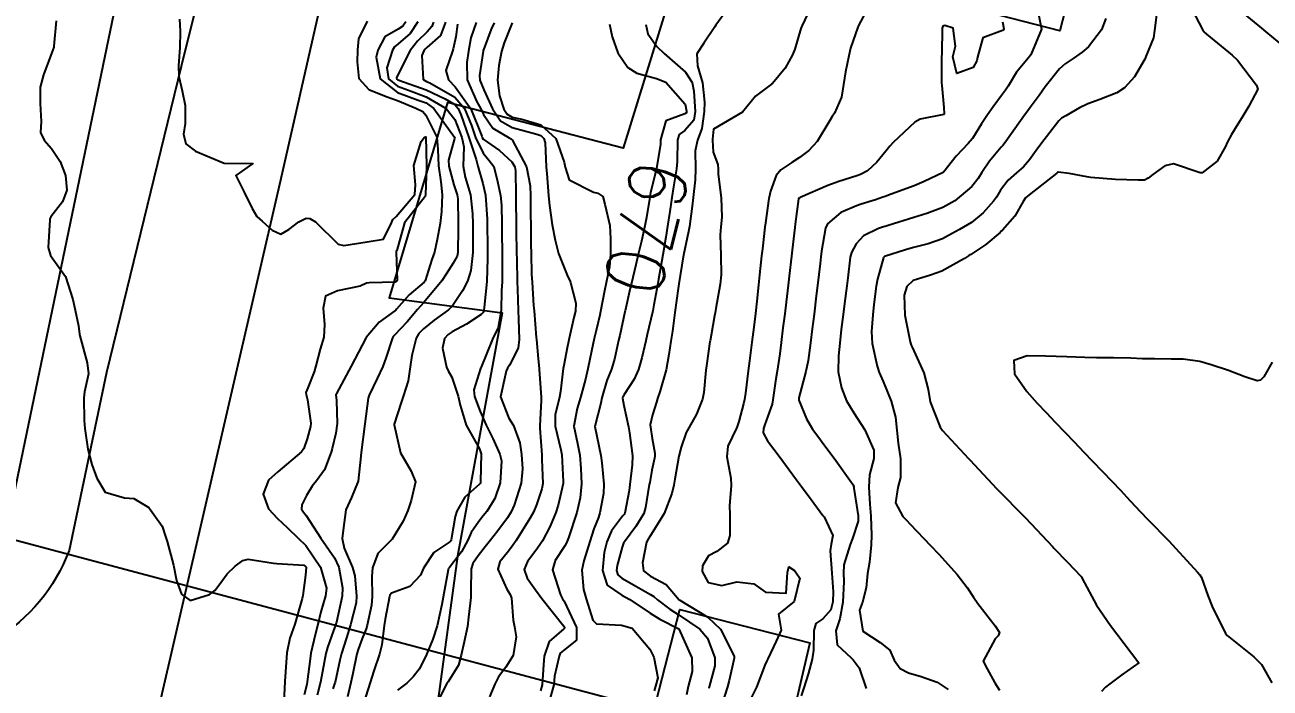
# Model space of a CAD drawing. Header units: metres. Extents: x 292545 to 299085, y 7450245 to 7463078.
# Drawn here: x 296307 to 296393.6, y 7459731.5 to 7459777.6 of the extents above; entities that cross this region are included whole.
import ezdxf
from ezdxf.enums import TextEntityAlignment as Align

# ---------------------------------------------------------------- set-up
doc = ezdxf.new("R2010")
doc.units = ezdxf.units.M
doc.linetypes.add('CONTINUO', pattern=[0])
for name, color, linetype in [('Cotas', 45, 'Continuous'), ('Curvas de Nivel 1m', 11, 'Continuous'), ('Curvas de Nivel 5m', 15, 'Continuous'), ('Edificações', 30, 'Continuous'), ('TEXTO', 45, 'Continuous'), ('Vias Primárias', 230, 'Continuous')]:
    doc.layers.add(name, color=color, linetype=linetype)
doc.styles.add('Style-STANDARD', font='STANDARD.shx')

msp = doc.modelspace()

# ---------------------------------------------------------------- linework, layer by layer
at = {"layer": 'Curvas de Nivel 1m', "flags": 128}
for points, elevation in [([(296387.863, 7459779.187), (296388.882, 7459777.243), (296388.912, 7459777.171), (296388.929, 7459777.146), (296388.952, 7459777.125), (296389.144, 7459776.975), (296390.936, 7459775.505), (296391.299, 7459775.146), (296392.631, 7459773.409), (296392.721, 7459773.132), (296392.079, 7459771.95), (296391.593, 7459771.143), (296391.324, 7459770.7), (296390.871, 7459769.983), (296390.584, 7459769.434), (296390.473, 7459769.154), (296389.878, 7459768.129), (296388.835, 7459767.321), (296388.693, 7459767.314), (296386.844, 7459767.934), (296386.241, 7459767.807), (296385.415, 7459767.214), (296385.095, 7459766.953), (296384.829, 7459766.82), (296384.402, 7459766.8), (296382.829, 7459766.865), (296381.107, 7459766.991), (296380.831, 7459767.037), (296379.595, 7459767.282), (296378.834, 7459767.368), (296378.788, 7459767.336), (296378.744, 7459767.291), (296376.818, 7459765.795), (296376.563, 7459765.575), (296376.396, 7459765.324), (296375.821, 7459764.312), (296374.967, 7459763.338), (296374.875, 7459763.256), (296374.79, 7459763.176), (296373.795, 7459762.333), (296372.767, 7459761.644), (296372.587, 7459761.541), (296372.309, 7459761.367), (296370.754, 7459760.475), (296369.947, 7459760.202), (296368.747, 7459759.836), (296368.309, 7459759.417), (296368.127, 7459758.81), (296368.182, 7459757.418), (296368.545, 7459755.563), (296368.578, 7459755.412), (296368.61, 7459755.329), (296368.691, 7459755.186), (296369.502, 7459753.402), (296369.799, 7459752.255), (296369.939, 7459751.397), (296370.625, 7459749.638), (296370.787, 7459749.388), (296372.604, 7459747.454), (296372.648, 7459747.414), (296372.686, 7459747.369), (296374.573, 7459745.34), (296376.553, 7459743.32), (296378.449, 7459741.301), (296378.532, 7459741.216), (296379.469, 7459740.243), (296380.405, 7459739.271), (296380.445, 7459739.214), (296380.501, 7459739.1), (296381.488, 7459737.26), (296382.462, 7459735.843), (296382.916, 7459735.245), (296384.433, 7459733.23), (296383.266, 7459732.4), (296382.418, 7459731.789), (296382.115, 7459731.554), (296381.849, 7459731.256)], 661), ([(296355.838, 7459778.699), (296355.026, 7459777.579), (296354.952, 7459777.484), (296354.185, 7459776.344), (296353.703, 7459775.592), (296353.758, 7459774.758), (296354.101, 7459773.588), (296354.239, 7459772.24), (296354.226, 7459771.587), (296354.06, 7459770.399), (296353.752, 7459769.591), (296353.602, 7459768.846), (296353.616, 7459767.592), (296353.583, 7459766.841), (296353.455, 7459765.594), (296353.39, 7459765.012), (296353.193, 7459763.596), (296353.135, 7459763.249), (296352.787, 7459761.6), (296352.783, 7459761.58), (296352.762, 7459761.473), (296352.46, 7459759.604), (296352.409, 7459759.274), (296352.169, 7459757.608), (296352.007, 7459756.306), (296351.896, 7459755.612), (296351.757, 7459754.687), (296351.578, 7459753.616), (296351.127, 7459752.093), (296350.975, 7459751.625), (296350.902, 7459751.373), (296350.636, 7459750.495), (296350.476, 7459749.781), (296350.479, 7459749.631), (296350.615, 7459748.832), (296350.792, 7459747.815), (296350.788, 7459747.627), (296350.756, 7459747.472), (296350.588, 7459746.636), (296350.432, 7459745.775), (296350.406, 7459745.632), (296350.147, 7459744.044), (296350.015, 7459743.635), (296349.463, 7459742.722), (296348.673, 7459741.649), (296348.621, 7459741.56), (296348.527, 7459741.285), (296348.163, 7459739.998), (296348.118, 7459739.656), (296348.208, 7459739.362), (296348.498, 7459739.136), (296349.676, 7459738.454), (296350.487, 7459737.998), (296350.713, 7459737.855), (296350.979, 7459737.623), (296351.827, 7459736.961), (296352.473, 7459736.564), (296353.927, 7459735.585), (296354.453, 7459734.951), (296354.962, 7459733.575), (296354.965, 7459733.037), (296354.572, 7459731.578), (296354.543, 7459731.447)], 668), ([(296361.642, 7459778.83), (296361.019, 7459777.509), (296360.951, 7459777.351), (296360.524, 7459775.928), (296360.37, 7459775.516), (296359.856, 7459774.588), (296358.98, 7459773.529), (296358.942, 7459773.5), (296358.912, 7459773.478), (296357.793, 7459772.647), (296356.883, 7459771.55), (296354.871, 7459770.356), (296354.792, 7459769.652), (296354.791, 7459769.581), (296354.855, 7459768.762), (296355.163, 7459767.893), (296355.187, 7459767.575), (296355.192, 7459767.22), (296355.393, 7459765.571), (296355.458, 7459764.228), (296355.382, 7459763.571), (296355.339, 7459763.017), (296355.387, 7459761.571), (296355.41, 7459760.23), (296355.342, 7459759.571), (296355.035, 7459757.884), (296354.976, 7459757.576), (296354.933, 7459757.363), (296354.7, 7459756.023), (296354.632, 7459755.642), (296354.621, 7459755.581), (296354.373, 7459753.886), (296354.342, 7459753.583), (296354.2, 7459752.042), (296354.109, 7459751.585), (296353.69, 7459750.537), (296353.149, 7459749.595), (296352.963, 7459749.253), (296352.609, 7459748.248), (296352.467, 7459747.602), (296352.182, 7459746.003), (296352.103, 7459745.607), (296351.964, 7459745.006), (296351.436, 7459743.617), (296350.538, 7459742.161), (296350.317, 7459741.85), (296350.219, 7459741.633), (296349.943, 7459740.204), (296350.012, 7459739.635), (296350.499, 7459739.275), (296351.574, 7459738.694), (296352.483, 7459737.631), (296352.52, 7459737.6), (296354.471, 7459736.413), (296355.358, 7459735.571), (296356.301, 7459733.696), (296356.312, 7459733.561), (296355.968, 7459732.014), (296355.837, 7459731.566), (296355.494, 7459730.472)], 667), ([(296365.613, 7459778.811), (296364.954, 7459777.562), (296364.923, 7459777.491), (296364.914, 7459777.46), (296364.403, 7459776), (296364.274, 7459775.467), (296364.038, 7459774.353), (296363.9, 7459773.47), (296363.778, 7459772.593), (296363.274, 7459771.476), (296363.111, 7459771.247), (296362.877, 7459770.853), (296362.081, 7459769.492), (296361.492, 7459768.862), (296360.846, 7459768.397), (296360.313, 7459768.043), (296359.553, 7459767.523), (296359.227, 7459767.136), (296358.821, 7459766.046), (296358.728, 7459765.617), (296358.709, 7459765.531), (296358.489, 7459763.84), (296358.448, 7459763.533), (296358.27, 7459762.036), (296358.214, 7459761.535), (296358.07, 7459760.216), (296357.999, 7459759.537), (296357.88, 7459758.39), (296357.782, 7459757.539), (296357.663, 7459756.586), (296357.532, 7459755.542), (296357.369, 7459754.239), (296357.289, 7459753.551), (296357.1, 7459751.996), (296357.024, 7459751.554), (296356.951, 7459751.253), (296356.63, 7459750.034), (296356.518, 7459749.668), (296356.469, 7459749.562), (296355.875, 7459748.302), (296355.8, 7459747.568), (296356.064, 7459746.082), (296356.104, 7459745.565), (296355.975, 7459744.15), (296356.004, 7459743.565), (296356.012, 7459742.091), (296355.832, 7459741.567), (296355.11, 7459740.988), (296354.519, 7459740.676), (296354.103, 7459739.99), (296354.087, 7459739.584), (296354.495, 7459738.82), (296355.445, 7459738.618), (296356.496, 7459738.88), (296357.68, 7459738.728), (296358.489, 7459738.157), (296359.917, 7459738.088), (296360.003, 7459739.515), (296360.103, 7459739.92), (296360.505, 7459739.654), (296360.627, 7459739.509), (296360.88, 7459739.125), (296360.483, 7459737.51), (296359.379, 7459736.616), (296359.572, 7459735.519), (296359.23, 7459734.744), (296358.64, 7459733.528), (296358.58, 7459733.38), (296358.428, 7459733.068), (296357.862, 7459731.538), (296357.373, 7459730.57)], 666), ([(296377.356, 7459778.936), (296377.675, 7459777.309), (296376.935, 7459775.526), (296376.843, 7459775.412), (296376.762, 7459775.322), (296375.939, 7459774.313), (296375.349, 7459773.336), (296375.178, 7459773.068), (296374.903, 7459772.693), (296374.323, 7459771.914), (296373.925, 7459771.35), (296373.51, 7459770.721), (296372.866, 7459769.711), (296372.583, 7459769.364), (296371.742, 7459768.484), (296370.88, 7459767.389), (296370.832, 7459767.348), (296369.519, 7459766.71), (296368.823, 7459766.426), (296367.224, 7459765.841), (296366.815, 7459765.683), (296366.639, 7459765.617), (296366.128, 7459765.447), (296365.136, 7459765.131), (296364.809, 7459765.028), (296363.722, 7459764.552), (296362.796, 7459763.781), (296362.644, 7459763.482), (296362.38, 7459761.875), (296362.334, 7459761.486), (296362.275, 7459761.004), (296362.094, 7459759.49), (296362.007, 7459758.762), (296361.856, 7459757.493), (296361.733, 7459756.47), (296361.612, 7459755.496), (296361.44, 7459754.258), (296361.283, 7459753.501), (296360.81, 7459751.663), (296360.81, 7459751.508), (296361.328, 7459750.198), (296361.756, 7459749.493), (296362.125, 7459748.995), (296362.611, 7459748.335), (296363.248, 7459747.474), (296364.575, 7459745.624), (296364.621, 7459745.46), (296364.635, 7459745.397), (296364.932, 7459743.456), (296364.924, 7459743.081), (296364.537, 7459741.88), (296364.366, 7459741.463), (296363.919, 7459740.062), (296363.903, 7459739.469), (296363.921, 7459738.893), (296363.859, 7459737.469), (296363.647, 7459736.291), (296363.376, 7459735.476), (296363.458, 7459734.489), (296364.434, 7459733.581), (296364.581, 7459733.459), (296364.995, 7459732.887), (296365.473, 7459731.449)], 664), ([(296385.685, 7459778.5), (296385.519, 7459777.214), (296385.45, 7459776.713), (296384.935, 7459775.408), (296384.884, 7459775.27), (296384.864, 7459775.221), (296384.147, 7459773.995), (296383.454, 7459773.242), (296382.899, 7459772.874), (296381.737, 7459772.419), (296380.891, 7459772.118), (296380.325, 7459771.842), (296379.363, 7459771.285), (296379.057, 7459771.112), (296378.879, 7459770.947), (296377.63, 7459769.308), (296377.307, 7459768.863), (296376.847, 7459768.229), (296376.431, 7459767.732), (296375.946, 7459767.329), (296375.344, 7459766.818), (296374.821, 7459766.106), (296374.539, 7459765.62), (296374.343, 7459765.345), (296373.615, 7459764.542), (296372.798, 7459763.871), (296371.967, 7459763.372), (296371.216, 7459762.954), (296370.783, 7459762.735), (296369.793, 7459762.384), (296368.774, 7459762.122), (296368.224, 7459761.965), (296366.764, 7459761.504), (296366.724, 7459761.48), (296366.694, 7459761.441), (296366.263, 7459759.93), (296366.171, 7459759.446), (296366.013, 7459758.164), (296365.945, 7459757.448), (296365.859, 7459756.295), (296365.895, 7459755.448), (296366.255, 7459753.867), (296366.392, 7459753.443), (296366.663, 7459752.812), (296367.224, 7459751.431), (296367.528, 7459750.322), (296367.625, 7459749.425), (296367.704, 7459748.514), (296367.858, 7459747.421), (296367.876, 7459746.128), (296367.681, 7459745.423), (296367.513, 7459744.376), (296368.032, 7459743.418), (296368.29, 7459743.153), (296368.548, 7459742.885), (296369.947, 7459741.396), (296370.524, 7459740.793), (296371.814, 7459739.377), (296372.494, 7459738.484), (296372.938, 7459737.814), (296373.252, 7459737.358), (296374.46, 7459735.813), (296374.747, 7459735.337), (296374.663, 7459735.125), (296374.449, 7459734.905), (296373.619, 7459733.352), (296373.902, 7459732.822), (296374.418, 7459731.846), (296374.758, 7459731.337)], 662), ([(296309.178, 7459777.9), (296309.015, 7459776.119), (296309, 7459776.052), (296308.93, 7459775.876), (296308.285, 7459774.129), (296308.061, 7459773.289), (296308.048, 7459772.133), (296308.124, 7459770.881), (296308.072, 7459770.132), (296308.329, 7459769.599), (296308.852, 7459769.011), (296309.436, 7459768.114), (296309.814, 7459767.124), (296309.905, 7459766.109), (296309.61, 7459765.307), (296308.794, 7459764.253), (296308.734, 7459764.121), (296308.72, 7459764.049), (296308.615, 7459762.122), (296308.765, 7459761.568), (296309.805, 7459760.109), (296310.328, 7459758.503), (296310.416, 7459758.103), (296310.709, 7459756.673), (296310.793, 7459756.099), (296310.822, 7459755.978), (296311.333, 7459754.093), (296311.411, 7459753.347), (296311.147, 7459752.095), (296311.083, 7459751.659), (296311.119, 7459750.095), (296311.165, 7459749.547), (296311.362, 7459748.092), (296311.648, 7459747.034), (296311.997, 7459746.086), (296312.568, 7459745.103), (296313.907, 7459744.715), (296314.562, 7459744.68), (296315.616, 7459744.039), (296316.54, 7459742.747), (296316.777, 7459742.028), (296316.876, 7459741.68), (296317.33, 7459740.022), (296317.541, 7459738.976), (296317.884, 7459738.016), (296318.479, 7459737.573), (296319.837, 7459737.99), (296320.201, 7459738.271), (296320.493, 7459738.673), (296321.054, 7459739.425), (296321.621, 7459739.969), (296322.134, 7459740.347), (296322.518, 7459740.446), (296324.283, 7459740.166), (296324.506, 7459740.14), (296326.395, 7459740.021), (296326.504, 7459739.95), (296326.533, 7459739.91), (296326.543, 7459739.869), (296326.497, 7459739.327), (296326.318, 7459737.912), (296326.276, 7459737.709), (296325.755, 7459735.921), (296325.422, 7459734.951), (296325.209, 7459733.928), (296325.106, 7459732.616), (296325.07, 7459731.93), (296324.996, 7459730.528)], 681), ([(296330.791, 7459777.862), (296330.18, 7459776.632), (296330.126, 7459775.868), (296330.083, 7459775.031), (296330.2, 7459773.871), (296330.902, 7459773.117), (296332.112, 7459772.63), (296332.89, 7459772.343), (296334.176, 7459771.821), (296334.652, 7459771.585), (296334.878, 7459771.325), (296335.639, 7459769.802), (296335.708, 7459768.948), (296335.744, 7459767.801), (296335.922, 7459766.703), (296335.997, 7459765.798), (296335.969, 7459764.63), (296335.868, 7459763.799), (296335.655, 7459762.681), (296335.466, 7459761.81), (296335.293, 7459761.284), (296334.811, 7459759.819), (296334.742, 7459759.724), (296333.719, 7459758.844), (296332.837, 7459757.839), (296332.787, 7459757.774), (296332.721, 7459757.72), (296331.621, 7459756.939), (296330.71, 7459755.86), (296330.693, 7459755.822), (296329.673, 7459753.875), (296328.654, 7459751.977), (296328.624, 7459751.92), (296328.618, 7459751.89), (296328.647, 7459751.479), (296328.697, 7459749.889), (296328.616, 7459749.22), (296328.358, 7459748.139), (296328.298, 7459747.893), (296327.819, 7459746.67), (296327.256, 7459745.903), (296326.956, 7459745.528), (296326.567, 7459744.868), (296326.243, 7459744.229), (296326.23, 7459743.915), (296326.362, 7459743.724), (296326.549, 7459743.478), (296327.571, 7459741.9), (296328.513, 7459740.546), (296328.815, 7459739.885), (296329.067, 7459738.459), (296329.048, 7459737.882), (296328.647, 7459736.069), (296328.598, 7459735.888), (296328.565, 7459735.785), (296328.457, 7459735.492), (296328.023, 7459734.31), (296327.915, 7459733.895), (296327.683, 7459732.635), (296327.542, 7459731.899), (296327.322, 7459730.982)], 679), ([(296333.473, 7459777.832), (296333.267, 7459777.526), (296332.955, 7459777.314), (296332.025, 7459776.771), (296331.538, 7459775.854), (296331.423, 7459775.36), (296331.701, 7459773.852), (296332.899, 7459772.895), (296334.335, 7459772.375), (296334.888, 7459772.177), (296335.423, 7459771.805), (296336.863, 7459769.811), (296336.874, 7459769.79), (296336.862, 7459769.713), (296336.448, 7459768.193), (296336.458, 7459767.794), (296336.823, 7459766.493), (296337.048, 7459765.788), (296337.089, 7459765.509), (296337.117, 7459763.787), (296337.114, 7459763.463), (296337.092, 7459761.787), (296337.039, 7459761.517), (296336.761, 7459761.029), (296336.285, 7459760.261), (296335.989, 7459759.801), (296334.728, 7459758.297), (296334.492, 7459758.055), (296334.283, 7459757.824), (296333.574, 7459756.967), (296332.696, 7459756.02), (296332.605, 7459755.93), (296332.546, 7459755.841), (296332.094, 7459754.43), (296331.871, 7459753.848), (296331.494, 7459753.022), (296330.926, 7459751.857), (296330.861, 7459751.647), (296330.623, 7459749.86), (296330.367, 7459747.864), (296330.348, 7459747.611), (296330.166, 7459745.866), (296329.702, 7459744.737), (296329.311, 7459743.879), (296329.121, 7459742.464), (296329.041, 7459741.882), (296329.182, 7459741.221), (296329.764, 7459739.871), (296329.927, 7459739.299), (296330.057, 7459737.866), (296330.017, 7459737.406), (296329.637, 7459735.872), (296329.359, 7459734.971), (296328.999, 7459733.884), (296328.883, 7459733.431), (296328.557, 7459731.889), (296328.525, 7459731.776), (296328.408, 7459731.435)], 678), ([(296334.317, 7459777.82), (296333.768, 7459777.01), (296332.94, 7459776.281), (296332.699, 7459776.08), (296332.554, 7459775.844), (296332.153, 7459774.616), (296332.275, 7459773.846), (296332.905, 7459773.343), (296333.67, 7459773.06), (296334.895, 7459772.613), (296336.274, 7459771.796), (296336.875, 7459771.03), (296337.367, 7459769.785), (296337.519, 7459769.121), (296337.462, 7459767.784), (296337.594, 7459767.02), (296337.966, 7459765.778), (296338.114, 7459764.462), (296338.125, 7459763.777), (296338.132, 7459762.424), (296338.135, 7459761.776), (296338.007, 7459760.525), (296337.759, 7459759.78), (296337.408, 7459759.111), (296336.726, 7459758.066), (296336.433, 7459757.794), (296335.441, 7459757.08), (296334.703, 7459756.475), (296334.383, 7459756.138), (296334.202, 7459755.825), (296333.901, 7459754.607), (296333.789, 7459753.829), (296333.64, 7459752.853), (296333.325, 7459751.833), (296333.144, 7459751.337), (296332.671, 7459749.84), (296332.665, 7459749.797), (296333.106, 7459747.835), (296333.845, 7459746.573), (296334.155, 7459745.824), (296333.852, 7459744.538), (296333.617, 7459743.829), (296333.286, 7459743.093), (296332.533, 7459741.84), (296331.522, 7459740.846), (296331.163, 7459739.853), (296331.105, 7459739.246), (296331.139, 7459737.853), (296331.09, 7459737.241), (296330.794, 7459735.857), (296330.72, 7459735.596), (296330.449, 7459734.924), (296330.154, 7459734.156), (296330.073, 7459733.874), (296329.791, 7459732.505), (296329.664, 7459731.877), (296329.411, 7459730.872)], 677), ([(296335.408, 7459777.806), (296335.279, 7459777.486), (296334.953, 7459777.13), (296334.287, 7459776.476), (296333.776, 7459775.827), (296332.916, 7459774.124), (296332.839, 7459773.915), (296332.849, 7459773.841), (296332.912, 7459773.789), (296332.99, 7459773.76), (296334.902, 7459773.086), (296336.217, 7459772.473), (296336.887, 7459772.07), (296337.122, 7459771.788), (296337.3, 7459771.365), (296337.857, 7459769.78), (296338.37, 7459768.253), (296338.492, 7459767.774), (296338.825, 7459766.588), (296339.016, 7459765.767), (296339.13, 7459764.098), (296339.136, 7459763.765), (296339.151, 7459762.139), (296339.157, 7459761.764), (296339.159, 7459761.372), (296339.109, 7459759.765), (296338.916, 7459757.958), (296338.904, 7459757.767), (296338.87, 7459757.618), (296338.718, 7459757.455), (296337.703, 7459756.785), (296336.7, 7459756.25), (296336.415, 7459756.077), (296336.161, 7459755.798), (296336.017, 7459755.131), (296336.304, 7459753.796), (296336.429, 7459753.552), (296336.666, 7459753.105), (296337.116, 7459751.785), (296337.264, 7459751.163), (296337.683, 7459749.779), (296338.606, 7459748.114), (296338.72, 7459747.769), (296338.674, 7459745.86), (296338.665, 7459745.769), (296338.643, 7459745.708), (296338.581, 7459745.64), (296337.588, 7459744.759), (296337.026, 7459743.785), (296336.919, 7459743.417), (296336.627, 7459741.789), (296336.6, 7459741.721), (296336.531, 7459741.659), (296335.417, 7459740.909), (296334.703, 7459739.817), (296334.498, 7459739.338), (296333.765, 7459738.552), (296332.485, 7459738.094), (296332.372, 7459737.953), (296332.344, 7459737.841), (296332.034, 7459736.278), (296331.973, 7459735.845), (296331.807, 7459734.482), (296331.64, 7459733.852), (296331.243, 7459732.68), (296330.995, 7459731.861), (296330.394, 7459729.971)], 676), ([(296337.081, 7459777.669), (296336.948, 7459776.786), (296336.774, 7459775.953), (296336.718, 7459775.792), (296336.268, 7459774.448), (296336.45, 7459773.795), (296336.906, 7459773.297), (296338.007, 7459771.779), (296338.758, 7459769.877), (296338.793, 7459769.771), (296338.862, 7459769.662), (296339.983, 7459768.882), (296340.846, 7459768.082), (296341.054, 7459767.738), (296341.107, 7459767.469), (296341.128, 7459765.737), (296341.129, 7459765.417), (296341.157, 7459763.736), (296341.158, 7459763.366), (296341.181, 7459761.736), (296341.185, 7459761.318), (296341.222, 7459759.735), (296341.235, 7459759.238), (296341.292, 7459757.734), (296341.312, 7459757.136), (296341.365, 7459755.733), (296341.287, 7459755.134), (296340.675, 7459753.951), (296340.554, 7459753.742), (296340.45, 7459753.523), (296340.067, 7459751.749), (296340.631, 7459750.259), (296340.956, 7459749.745), (296341.407, 7459748.534), (296341.518, 7459747.736), (296341.585, 7459746.727), (296341.499, 7459745.736), (296341.015, 7459744.201), (296340.812, 7459743.746), (296340.549, 7459743.322), (296339.874, 7459742.423), (296339.353, 7459741.762), (296338.986, 7459741.305), (296338.517, 7459740.69), (296338.141, 7459740.141), (296338.009, 7459739.775), (296338.001, 7459738.262), (296337.992, 7459737.775), (296337.837, 7459736.408), (296337.754, 7459735.777), (296337.523, 7459734.703), (296337.319, 7459733.781), (296337.142, 7459733.067), (296336.414, 7459731.922), (296336.328, 7459731.791), (296336.247, 7459731.629), (296335.334, 7459729.806)], 674), ([(296338.363, 7459777.776), (296338.007, 7459776.72), (296337.825, 7459775.781), (296337.708, 7459775), (296337.748, 7459773.782), (296338.414, 7459772.251), (296338.696, 7459771.772), (296338.879, 7459771.386), (296339.528, 7459770.419), (296340.664, 7459769.743), (296340.797, 7459769.676), (296340.862, 7459769.607), (296341.864, 7459767.73), (296342.128, 7459766.423), (296342.138, 7459765.727), (296342.155, 7459764.371), (296342.163, 7459763.726), (296342.175, 7459762.322), (296342.185, 7459761.726), (296342.226, 7459760.25), (296342.252, 7459759.725), (296342.365, 7459758.086), (296342.39, 7459757.723), (296342.543, 7459755.873), (296342.552, 7459755.721), (296342.679, 7459754.378), (296342.747, 7459753.719), (296342.753, 7459753.638), (296342.886, 7459751.718), (296342.88, 7459751.488), (296342.784, 7459749.718), (296342.791, 7459749.549), (296342.923, 7459747.717), (296342.943, 7459747.371), (296342.993, 7459745.716), (296342.935, 7459745.351), (296342.558, 7459744.219), (296342.348, 7459743.723), (296342.101, 7459743.279), (296341.154, 7459741.741), (296340.896, 7459741.375), (296340.52, 7459740.887), (296340.012, 7459740.254), (296339.868, 7459739.756), (296340.489, 7459738.362), (296340.735, 7459737.996), (296340.826, 7459737.745), (296340.939, 7459736.214), (296341.035, 7459735.741), (296341.147, 7459735.045), (296340.947, 7459733.742), (296340.425, 7459732.947), (296339.914, 7459732.259), (296339.669, 7459731.757), (296339.29, 7459730.875)], 673), ([(296339.63, 7459777.76), (296339.4, 7459777.319), (296338.937, 7459776.054), (296338.866, 7459775.839), (296338.852, 7459775.771), (296338.604, 7459774.085), (296338.633, 7459773.773), (296338.903, 7459773.088), (296339.492, 7459771.761), (296340.055, 7459770.932), (296340.87, 7459770.466), (296342.589, 7459769.999), (296342.865, 7459769.906), (296343.064, 7459769.718), (296343.164, 7459769.413), (296343.244, 7459767.716), (296343.273, 7459767.279), (296343.399, 7459765.714), (296343.468, 7459765.052), (296343.66, 7459763.711), (296343.861, 7459762.625), (296344.091, 7459761.707), (296344.747, 7459760.089), (296344.876, 7459759.83), (296344.922, 7459759.697), (296345.288, 7459758.251), (296345.263, 7459757.692), (296345.162, 7459757.247), (296344.809, 7459755.698), (296344.687, 7459755.137), (296344.452, 7459753.926), (296344.422, 7459753.703), (296344.242, 7459752.119), (296344.166, 7459751.705), (296343.855, 7459750.488), (296343.852, 7459749.708), (296344.256, 7459748.054), (296344.321, 7459747.703), (296344.425, 7459745.852), (296344.413, 7459745.702), (296344.069, 7459744.194), (296343.913, 7459743.706), (296343.509, 7459742.745), (296342.977, 7459741.716), (296342.803, 7459741.443), (296342.523, 7459741.056), (296341.943, 7459740.297), (296341.709, 7459739.732), (296341.907, 7459739.139), (296342.489, 7459738.321), (296342.937, 7459737.715), (296344.464, 7459735.789), (296344.511, 7459735.7), (296344.513, 7459735.649), (296344.461, 7459735.604), (296343.444, 7459734.714), (296343.107, 7459733.713), (296343.043, 7459733.097), (296342.965, 7459731.714), (296342.84, 7459731.282)], 672), ([(296340.881, 7459777.741), (296340.323, 7459776.369), (296340.124, 7459775.752), (296339.945, 7459774.776), (296339.862, 7459773.756), (296339.984, 7459772.667), (296340.299, 7459771.749), (296340.533, 7459771.399), (296340.878, 7459771.202), (296341.554, 7459771.055), (296342.872, 7459770.669), (296343.908, 7459769.71), (296344.496, 7459768.054), (296344.553, 7459767.703), (296344.83, 7459766.836), (296346.523, 7459765.969), (296346.816, 7459765.894), (296347.163, 7459765.667), (296347.323, 7459765.15), (296347.656, 7459763.661), (296347.711, 7459762.729), (296347.707, 7459761.661), (296347.628, 7459760.787), (296347.396, 7459759.663), (296347.291, 7459759.111), (296347.022, 7459757.667), (296346.967, 7459757.419), (296346.703, 7459756.345), (296346.566, 7459755.801), (296346.537, 7459755.672), (296346.497, 7459755.479), (296346.124, 7459753.678), (296345.965, 7459752.979), (296345.63, 7459751.685), (296345.395, 7459750.936), (296345.15, 7459749.692), (296345.411, 7459748.488), (296345.578, 7459747.685), (296345.655, 7459746.75), (296345.683, 7459745.683), (296345.591, 7459744.712), (296345.371, 7459743.688), (296344.781, 7459741.942), (296344.694, 7459741.698), (296344.647, 7459741.583), (296344.528, 7459741.381), (296343.863, 7459740.356), (296343.682, 7459739.708), (296344.222, 7459737.966), (296344.376, 7459737.701), (296344.481, 7459737.528), (296345.344, 7459735.691), (296345.337, 7459734.804), (296344.439, 7459734.1), (296344.217, 7459733.921), (296344.127, 7459733.703), (296343.824, 7459732.301), (296343.771, 7459731.706), (296343.464, 7459730.642)], 671), ([(296350.158, 7459777.632), (296350.308, 7459776.991), (296350.938, 7459776.1), (296351.443, 7459775.615), (296352.92, 7459774.321), (296353.386, 7459773.595), (296353.496, 7459773.002), (296353.593, 7459771.593), (296353.495, 7459770.975), (296352.87, 7459770.268), (296352.485, 7459769.985), (296352.368, 7459769.605), (296352.339, 7459768.114), (296352.292, 7459767.606), (296352.092, 7459766.339), (296351.979, 7459765.613), (296351.823, 7459764.635), (296351.668, 7459763.617), (296351.546, 7459762.854), (296351.339, 7459761.621), (296351.042, 7459759.921), (296350.992, 7459759.626), (296350.728, 7459758.132), (296350.643, 7459757.711), (296350.626, 7459757.631), (296350.257, 7459756.077), (296350.155, 7459755.635), (296349.877, 7459754.442), (296349.657, 7459753.64), (296349.351, 7459752.958), (296348.655, 7459751.895), (296348.566, 7459751.739), (296348.553, 7459751.651), (296348.645, 7459751.137), (296348.96, 7459749.647), (296349.038, 7459749.227), (296349.235, 7459747.644), (296349.219, 7459747.018), (296349.06, 7459745.645), (296348.997, 7459745.217), (296348.695, 7459743.649), (296348.65, 7459743.551), (296348.551, 7459743.429), (296347.788, 7459742.41), (296347.454, 7459741.661), (296347.277, 7459740.907), (296347.153, 7459739.67), (296347.465, 7459738.638), (296348.486, 7459737.942), (296349.063, 7459737.644), (296350.474, 7459736.692), (296351.129, 7459736.279), (296352.463, 7459735.6), (296353.369, 7459733.591), (296353.378, 7459732.636), (296353.11, 7459731.593), (296352.982, 7459731.016)], 669), ([(296382.156, 7459778.061), (296381.847, 7459777.257), (296380.941, 7459776.091), (296380.5, 7459775.711), (296379.881, 7459775.281), (296379.307, 7459774.906), (296378.926, 7459774.559), (296377.936, 7459773.305), (296377.507, 7459772.708), (296376.891, 7459771.865), (296376.662, 7459771.547), (296376.499, 7459771.324), (296375.822, 7459770.382), (296375.068, 7459769.338), (296374.975, 7459769.225), (296374.859, 7459769.106), (296374.053, 7459768.14), (296373.529, 7459767.353), (296373.265, 7459766.92), (296372.823, 7459766.361), (296371.657, 7459765.377), (296370.808, 7459764.907), (296369.708, 7459764.497), (296368.801, 7459764.21), (296367.014, 7459763.656), (296366.794, 7459763.585), (296366.683, 7459763.552), (296366.342, 7459763.445), (296365.299, 7459762.941), (296364.777, 7459762.388), (296364.457, 7459761.774), (296364.373, 7459761.464), (296364.198, 7459760.016), (296364.133, 7459759.466), (296363.977, 7459758.22), (296363.884, 7459757.468), (296363.748, 7459756.429), (296363.658, 7459755.47), (296363.566, 7459754.589), (296363.533, 7459753.471), (296363.769, 7459752.356), (296364.12, 7459751.465), (296364.635, 7459750.633), (296365.386, 7459749.452), (296366.015, 7459748.04), (296366.025, 7459747.446), (296365.716, 7459746.319), (296365.668, 7459745.449), (296365.736, 7459744.274), (296365.806, 7459743.447), (296365.858, 7459742.129), (296365.833, 7459741.447), (296365.719, 7459740.244), (296365.582, 7459739.449), (296365.481, 7459738.462), (296365.238, 7459737.452), (296365.021, 7459736.908), (296365.25, 7459735.452), (296366.445, 7459734.663), (296367.122, 7459734.112), (296367.418, 7459733.425), (296367.845, 7459732.837), (296368.424, 7459732.551), (296369.303, 7459732.288), (296370.418, 7459731.893), (296371.179, 7459731.382)], 663)]:
    msp.add_lwpolyline(points, dxfattribs=dict(at, elevation=elevation))
at = {"layer": 'Curvas de Nivel 5m', "flags": 128}
for points, elevation in [([(296391.695, 7459778.42), (296392.957, 7459777.379), (296393.266, 7459777.125), (296394.205, 7459776.371)], 660), ([(296317.747, 7459778.018), (296317.791, 7459777.176), (296317.773, 7459776.017), (296317.682, 7459774.78), (296317.703, 7459774.018), (296317.92, 7459773.032), (296318.147, 7459772.011), (296318.141, 7459770.744), (296318.03, 7459770.012), (296318.182, 7459769.336), (296318.851, 7459768.819), (296320.843, 7459767.98), (296322.843, 7459767.96), (296321.664, 7459767.138), (296322.24, 7459765.966), (296322.802, 7459764.839), (296323.13, 7459764.289), (296323.499, 7459763.949), (296324.187, 7459763.339), (296324.784, 7459763.06), (296325.337, 7459763.375), (296326.045, 7459763.917), (296326.55, 7459764.158), (296326.795, 7459764.152), (296327.195, 7459763.906), (296328.778, 7459762.353), (296329.169, 7459762.276), (296330.78, 7459762.53), (296331.928, 7459762.702), (296332.481, 7459763.843), (296332.57, 7459764.068), (296332.797, 7459764.291), (296334.105, 7459765.821), (296334.157, 7459766.486), (296334.041, 7459767.822), (296334.543, 7459769.498), (296334.77, 7459769.811), (296334.863, 7459769.819), (296334.925, 7459767.809), (296334.925, 7459767.726), (296334.835, 7459765.81), (296334.834, 7459765.789), (296334.812, 7459765.679), (296333.395, 7459763.831), (296332.853, 7459761.918), (296332.808, 7459761.84), (296332.805, 7459761.807), (296332.867, 7459759.839), (296332.825, 7459759.757), (296332.742, 7459759.711), (296330.93, 7459759.669), (296330.741, 7459759.635), (296330.307, 7459759.435), (296328.735, 7459759.12), (296327.888, 7459758.741), (296327.723, 7459757.9), (296327.833, 7459756.772), (296327.771, 7459755.899), (296327.526, 7459755.06), (296327.23, 7459753.904), (296327.105, 7459753.469), (296326.657, 7459752.359), (296326.516, 7459752.05), (296326.548, 7459751.911), (296326.647, 7459751.521), (296326.878, 7459749.907), (296326.86, 7459749.668), (296326.612, 7459748.817), (296326.375, 7459748.142), (296326.213, 7459747.914), (296324.589, 7459746.522), (296323.929, 7459745.947), (296323.558, 7459744.961), (296323.92, 7459743.946), (296324.546, 7459743.269), (296325.247, 7459742.637), (296326.002, 7459741.918), (296326.525, 7459741.388), (296327.544, 7459739.9), (296327.952, 7459738.431), (296327.897, 7459737.896), (296327.577, 7459736.794), (296327.35, 7459735.901), (296327.174, 7459735.181), (296326.877, 7459733.906), (296326.818, 7459733.518), (296326.618, 7459731.908), (296326.585, 7459731.735), (296326.404, 7459731.013)], 680), ([(296336.242, 7459777.797), (296335.89, 7459776.86), (296334.936, 7459776.028), (296334.816, 7459775.93), (296334.727, 7459775.813), (296334.6, 7459775.485), (296334.687, 7459773.813), (296334.911, 7459773.671), (296335.147, 7459773.57), (296336.895, 7459772.585), (296337.564, 7459771.783), (296338.04, 7459770.61), (296338.328, 7459769.775), (296338.852, 7459768.684), (296339.267, 7459768.184), (296339.592, 7459767.759), (296339.855, 7459766.727), (296340.05, 7459765.751), (296340.125, 7459765.069), (296340.145, 7459763.75), (296340.151, 7459763.114), (296340.167, 7459761.749), (296340.179, 7459760.321), (296340.164, 7459759.749), (296340.126, 7459759.138), (296340.115, 7459757.749), (296339.904, 7459756.553), (296339.511, 7459755.758), (296338.708, 7459753.804), (296338.694, 7459753.77), (296338.672, 7459753.717), (296338.214, 7459752.218), (296338.261, 7459751.774), (296338.637, 7459750.722), (296339.065, 7459749.766), (296339.531, 7459748.843), (296340.024, 7459747.756), (296340.13, 7459747.286), (296340.044, 7459745.755), (296339.663, 7459744.662), (296339.098, 7459743.765), (296338.864, 7459743.453), (296338.546, 7459743.067), (296338.014, 7459742.3), (296337.784, 7459741.777), (296337.345, 7459740.958), (296336.504, 7459739.88), (296336.461, 7459739.833), (296336.434, 7459739.791), (296336.413, 7459739.702), (296336.075, 7459737.796), (296335.984, 7459737.303), (296335.653, 7459735.802), (296335.361, 7459734.894), (296334.924, 7459733.813), (296334.423, 7459732.817), (296333.988, 7459732.254), (296333.543, 7459731.829), (296332.905, 7459731.338)], 675), ([(296347.644, 7459777.663), (296347.828, 7459776.777), (296348.213, 7459775.657), (296348.923, 7459774.64), (296349.533, 7459774.254), (296350.916, 7459773.891), (296351.556, 7459773.614), (296352.89, 7459772.098), (296352.999, 7459771.599), (296352.986, 7459771.495), (296352.881, 7459771.413), (296351.562, 7459770.927), (296351.186, 7459769.617), (296351.172, 7459769.305), (296350.9, 7459767.619), (296350.892, 7459767.569), (296350.838, 7459767.309), (296350.494, 7459765.957), (296350.443, 7459765.634), (296350.213, 7459764.222), (296350.092, 7459763.637), (296349.859, 7459762.557), (296349.637, 7459761.641), (296349.467, 7459760.931), (296349.164, 7459759.646), (296349.084, 7459759.302), (296348.724, 7459757.722), (296348.708, 7459757.666), (296348.708, 7459757.65), (296348.345, 7459756.006), (296348.268, 7459755.654), (296347.979, 7459754.358), (296347.768, 7459753.659), (296347.455, 7459752.872), (296347.097, 7459751.666), (296347.026, 7459751.288), (296346.623, 7459749.67), (296347.046, 7459747.666), (296347.116, 7459747.144), (296347.25, 7459745.663), (296347.223, 7459745.007), (296346.972, 7459743.666), (296346.863, 7459743.354), (296346.542, 7459742.549), (296346.272, 7459741.674), (296345.864, 7459740.335), (296345.703, 7459739.688), (296345.834, 7459738.342), (296346.025, 7459737.685), (296346.468, 7459736.216), (296346.742, 7459735.952), (296348.465, 7459735.861), (296349.22, 7459735.642), (296350.441, 7459734.198), (296350.724, 7459733.626), (296350.989, 7459732.192), (296350.836, 7459731.624), (296350.746, 7459731.287)], 670), ([(296374.96, 7459777.811), (296375.055, 7459777.339), (296375.026, 7459777.265), (296374.952, 7459777.224), (296373.593, 7459776.707), (296373.219, 7459775.357), (296373.173, 7459775.115), (296372.926, 7459774.64), (296371.776, 7459774.231), (296371.506, 7459775.381), (296371.684, 7459776.123), (296371.526, 7459777.381), (296370.956, 7459777.576), (296370.822, 7459777.525), (296370.777, 7459777.392), (296370.736, 7459775.591), (296370.731, 7459775.392), (296370.73, 7459773.577), (296370.742, 7459773.392), (296370.89, 7459771.86), (296370.9, 7459771.39), (296370.883, 7459771.369), (296369.244, 7459771.041), (296368.877, 7459770.853), (296367.362, 7459769.433), (296367.123, 7459769.172), (296366.854, 7459768.836), (296366.228, 7459768.06), (296365.585, 7459767.452), (296365.089, 7459767.199), (296364.829, 7459767.107), (296363.581, 7459766.717), (296362.823, 7459766.44), (296360.902, 7459765.597), (296360.813, 7459765.556), (296360.785, 7459765.539), (296360.776, 7459765.51), (296360.555, 7459763.753), (296360.526, 7459763.513), (296360.343, 7459761.941), (296360.292, 7459761.515), (296360.126, 7459760.139), (296360.05, 7459759.517), (296359.916, 7459758.333), (296359.822, 7459757.519), (296359.699, 7459756.529), (296359.572, 7459755.521), (296359.474, 7459754.733), (296359.294, 7459753.524), (296359.195, 7459752.997), (296358.997, 7459751.527), (296358.947, 7459751.228), (296358.636, 7459750.388), (296358.409, 7459749.75), (296358.341, 7459749.534), (296358.311, 7459749.226), (296358.615, 7459748.689), (296359.513, 7459747.521), (296360.581, 7459746.061), (296360.993, 7459745.504), (296361.667, 7459744.597), (296362.479, 7459743.491), (296362.552, 7459743.395), (296363.158, 7459742.1), (296363.044, 7459741.482), (296362.983, 7459741.026), (296363.101, 7459739.481), (296363.181, 7459738.17), (296363.165, 7459737.48), (296363.031, 7459736.925), (296362.465, 7459736.298), (296361.985, 7459735.97), (296361.837, 7459735.496), (296361.813, 7459734.126), (296361.723, 7459733.497), (296361.46, 7459732.462), (296361.15, 7459731.503), (296360.962, 7459730.947)], 665), ([(296393.713, 7459754.144), (296393.126, 7459753.123), (296392.909, 7459752.888), (296392.669, 7459752.848), (296391.801, 7459753.139), (296390.677, 7459753.561), (296389.48, 7459753.967), (296388.683, 7459754.206), (296387.526, 7459754.351), (296386.684, 7459754.358), (296385.526, 7459754.371), (296384.685, 7459754.389), (296383.873, 7459754.42), (296382.685, 7459754.447), (296381.485, 7459754.462), (296380.685, 7459754.482), (296379.435, 7459754.533), (296378.686, 7459754.554), (296377.947, 7459754.563), (296376.686, 7459754.582), (296375.751, 7459754.26), (296375.792, 7459753.329), (296376.655, 7459752.099), (296377.363, 7459751.309), (296377.986, 7459750.649), (296378.63, 7459749.98), (296379.292, 7459749.283), (296379.935, 7459748.599), (296380.609, 7459747.885), (296381.213, 7459747.264), (296382.582, 7459745.847), (296383.158, 7459745.241), (296383.842, 7459744.507), (296384.558, 7459743.748), (296385.075, 7459743.215), (296386.531, 7459741.715), (296387.015, 7459741.195), (296388.507, 7459739.549), (296388.681, 7459739.354), (296388.804, 7459739.175), (296389.245, 7459737.924), (296389.527, 7459737.164), (296390.455, 7459735.285), (296390.575, 7459735.149), (296392.438, 7459733.649), (296392.967, 7459733.125), (296393.693, 7459731.845)], 660)]:
    msp.add_lwpolyline(points, dxfattribs=dict(at, elevation=elevation))
at = {"layer": 'Edificações'}
msp.add_lwpolyline([(296304.808, 7459738.258), (296281.071, 7459742.48), (296278.022, 7459766.812), (296281.097, 7459780.45), (296275.672, 7459781.673), (296279.024, 7459796.542), (296272.408, 7459798.033), (296270.303, 7459815.9), (296285.938, 7459817.742), (296292.505, 7459817.595), (296293.524, 7459822.545), (296317.859, 7459817.539), (296316.46, 7459810.737), (296319.742, 7459810.062)], close=True, dxfattribs=at)
msp.add_lwpolyline([(296390.206, 7459820.93), (296378.951, 7459777.2), (296353.161, 7459783.838), (296348.582, 7459769.033), (296336.364, 7459772.221), (296332.327, 7459758.618), (296340.17, 7459757.584), (296337.062, 7459740.662), (296335.658, 7459730.22), (296349.863, 7459726.583), (296352.518, 7459736.951), (296361.555, 7459734.637), (296351.552, 7459691.707), (296342.099, 7459693.909), (296344.198, 7459702.919), (296331.652, 7459705.843), (296328.589, 7459696.647), (296337.095, 7459694.543), (296333.532, 7459680.136), (296348.096, 7459676.533), (296338.44, 7459640.868)], dxfattribs=at)
at = {"layer": 'TEXTO', "linetype": 'CONTINUO'}
msp.add_polyline3d([(296232.952, 7459761.312, 0), (296434.442, 7459707.665, 0)], dxfattribs=at)
at = {"layer": 'Vias Primárias', "elevation": 694.763}
msp.add_lwpolyline([(296304.737, 7459679.766, 0.026034), (296310.842, 7459706.418), (296324.792, 7459766.823), (296337.89, 7459824.534), (296347.479, 7459861.665), (296339.497, 7459864.323), (296338.666, 7459864.453), (296329.989, 7459825.85), (296324.457, 7459801.046), (296318.096, 7459775.665), (296312.668, 7459753.44), (296310.062, 7459741.042, -0.346219), (296297.216, 7459733.217, -0.027859)], format="xyb", dxfattribs=at)

# ---------------------------------------------------------------- texts
at = {"layer": 'Cotas', "style": 'Style-STANDARD'}
msp.add_text('670', height=4, rotation=255.93046, dxfattribs=at).set_placement((296350.232, 7459763.523, 670), align=Align.MIDDLE_CENTER)

doc.saveas('drawing.dxf')
